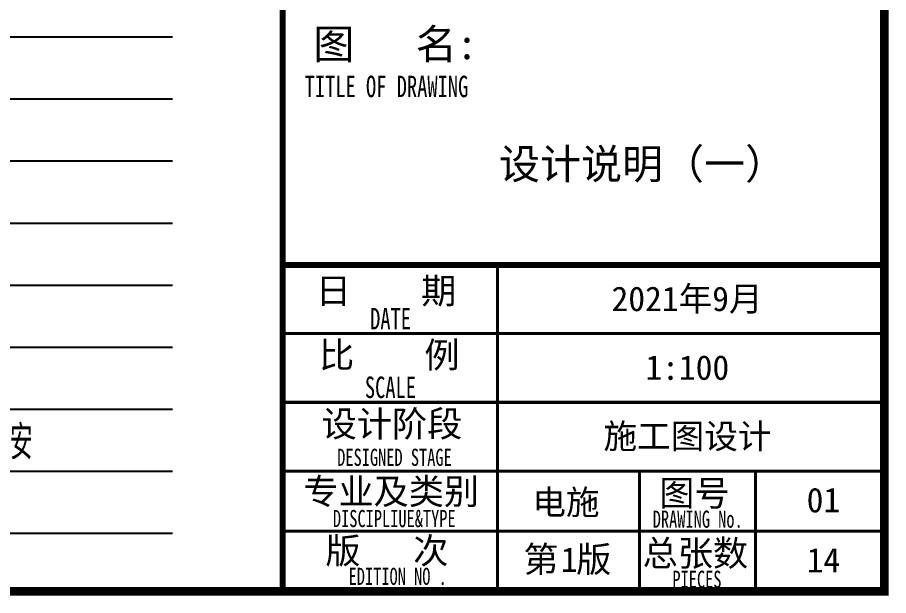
# Model space of a CAD drawing. Extents: x 3002737 to 4077523, y -995787 to -7267.
# Drawn here: x 3465663 to 3475802, y -638437 to -631705 of the extents above; entities that cross this region are included whole.
import ezdxf

# ---------------------------------------------------------------- set-up
doc = ezdxf.new("R2010")
doc.units = 0
doc.header["$LTSCALE"] = 1000
doc.header["$MEASUREMENT"] = 0
for name, color, linetype in [('!!电气', 1, 'CONTINUOUS'), ('TEL_TEXT', 7, 'CONTINUOUS'), ('图签文字', 4, 'CONTINUOUS')]:
    doc.layers.add(name, color=color, linetype=linetype)
for name, color, linetype, lineweight in [('可改文字', 6, 'CONTINUOUS', 18), ('图框', 147, 'CONTINUOUS', 20), ('图签', 147, 'CONTINUOUS', 18)]:
    doc.layers.add(name, color=color, linetype=linetype, lineweight=lineweight)
doc.styles.add('TSSD_Dimension', font='Tssdeng.shx', dxfattribs={"width": 0.7, "bigfont": 'tssdchn.shx'})
doc.styles.add('宋体', font='', dxfattribs={"height": 4})
doc.styles.add('建筑图签-1', font='simhei.ttf', dxfattribs={"width": 0.7})
doc.styles.get('宋体').set_extended_font_data('SimSun')

# ---------------------------------------------------------------- blocks, each defined once
blk = doc.blocks.new('A$C32765AE1')
at = {"layer": '图框'}
for points, const_width in [([(0, 0), (0, 40000)], 70), ([(0, 3800), (7000, 3800)], 70), ([(2500, 1400), (2500, 3800)], 35), ([(0, 3000), (7000, 3000)], 35), ([(0, 2200), (7000, 2200)], 35), ([(0, 1400), (7000, 1400)], 35), ([(0, 1400), (6500, 1400)], 35), ([(2500, 0), (2500, 1400)], 35), ([(4150, 0), (4150, 1400)], 35), ([(4150, 0), (4150, 1400)], 35), ([(4150, 0), (4150, 1400)], 35), ([(5500, 0), (5500, 1400)], 35), ([(0, 700), (4150, 700)], 35), ([(4150, 700), (7000, 700)], 35)]:
    blk.add_lwpolyline(points, dxfattribs=dict(at, const_width=const_width))
at = {"layer": '图签', "color": 154, "style": '宋体'}
for s, p in [('2021年9月', (3826, 3262)), ('1:100', (4220, 2462)), ('施工图设计', (3732, 1662)), ('电施', (2904, 893)), ('14', (6097, 219))]:
    blk.add_text(s, height=286.7, dxfattribs=at).set_placement(p)
at = {"layer": '图签文字', "color": 7, "style": '建筑图签-1'}
for s, height, p in [('图   名:', 350, (355, 6195)), ('日    期', 300, (384, 3349)), ('比    例', 300, (422, 2602)), ('设计阶段', 300, (452, 1800)), ('专业及类别', 300, (238, 1013)), ('图号', 300, (4381, 994)), ('版   次 ', 300, (496, 323)), ('总张数', 300, (4188, 294)), ('第 版', 300, (2801, 223))]:
    blk.add_text(s, height=height, dxfattribs=at).set_placement(p)
at = {"layer": '图签文字', "style": '建筑图签-1', "width": 0.7}
for s, height, p in [('TITLE OF DRAWING', 250, (254, 5753)), ('DATE', 250, (1016, 3049)), ('SCALE', 250, (955, 2250)), ('DESIGNED STAGE', 200, (633, 1460)), ('DISCIPLIUE&TYPE', 200, (583, 747)), ('DRAWING No.', 200, (4305, 740)), ('EDITION NO .', 200, (766, 74)), ('PIECES', 200, (4534, 40))]:
    blk.add_text(s, height=height, dxfattribs=at).set_placement(p)

msp = doc.modelspace()

# ---------------------------------------------------------------- linework, layer by layer
at = {"layer": 'TEL_TEXT', "color": 0}
for p, q in [((3446096.6, -631931.5), (3467466.7, -631931.5)), ((3446096.6, -632654), (3467466.7, -632654)), ((3446096.6, -633376.4), (3467466.7, -633376.4)), ((3446096.6, -634098.9), (3467466.7, -634098.9)), ((3446096.6, -634821.3), (3467466.7, -634821.3)), ((3446096.6, -635543.8), (3467466.7, -635543.8)), ((3446096.6, -636266.3), (3467466.7, -636266.3)), ((3446096.6, -636988.7), (3467466.7, -636988.7)), ((3446096.6, -637711.2), (3467466.7, -637711.2))]:
    msp.add_line(p, q, dxfattribs=at)
at = {"layer": '图框', "const_width": 100}
msp.add_lwpolyline([(3419851.8, -638386.6), (3475751.8, -638386.6), (3475751.8, -598386.6), (3419851.8, -598386.6)], close=True, dxfattribs=at)

# ---------------------------------------------------------------- block references
at = {"layer": '!!电气'}
msp.add_blockref('A$C32765AE1', (3468751.8, -638386.6), dxfattribs=at)

# ---------------------------------------------------------------- texts
at = {"layer": 'TEL_TEXT', "style": 'TSSD_Dimension', "width": 0.7}
msp.add_text('质量验收规范》GB50601、《电气装置安装工程接地装置施工及验收规范》GB50169、《电气装置安装工程低压电器施工及验收规范》GB50254、《电气装置安', height=400, dxfattribs=at).set_placement((3446305.3, -636853.2))
at = {"layer": '可改文字', "color": 1, "style": '宋体'}
msp.add_text('设计说明（一）', height=350, dxfattribs=at).set_placement((3471267.4, -633586))
at = {"layer": '图签', "color": 1, "style": '宋体'}
for s, height, p in [('01', 286.68, (3474848.4, -637467.5)), ('1', 286.7, (3471987.7, -638161.5))]:
    msp.add_text(s, height=height, dxfattribs=at).set_placement(p)

doc.saveas('drawing.dxf')
